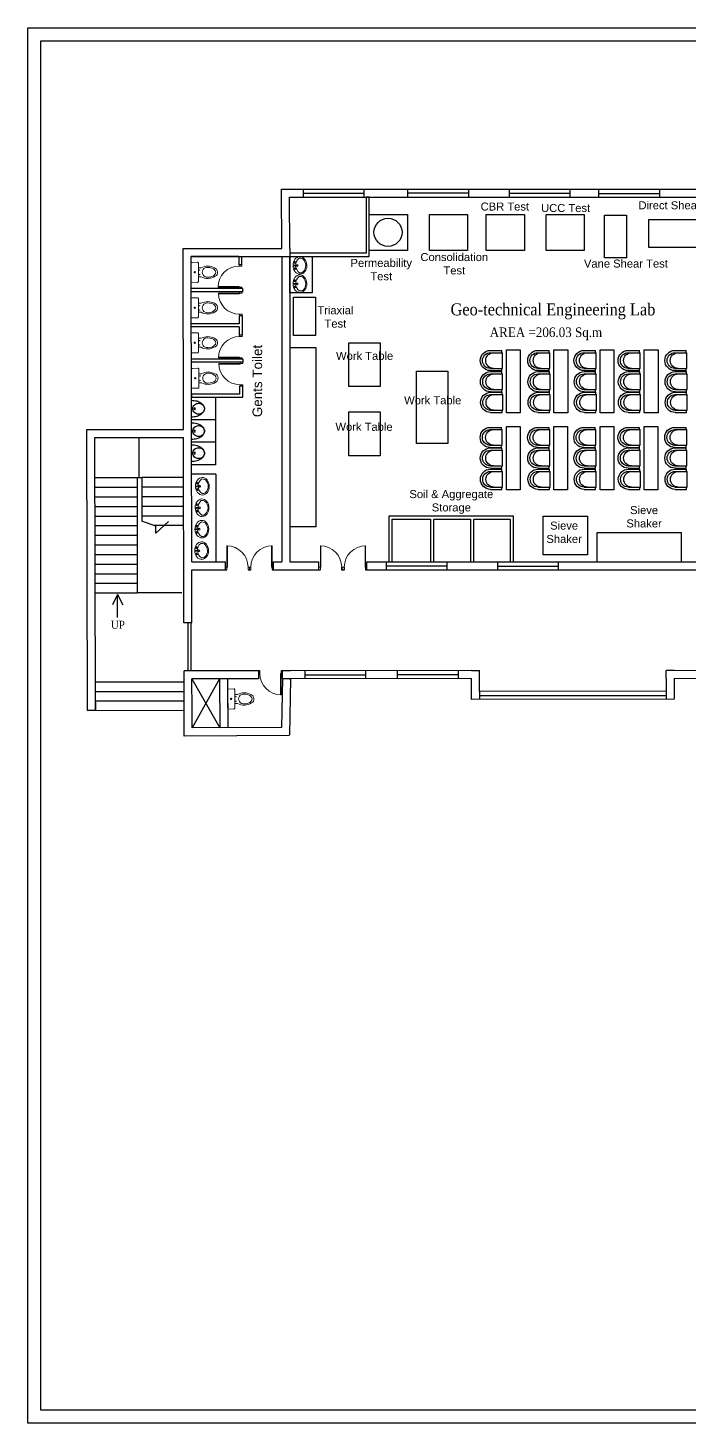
# Model space of a CAD drawing. Header units: metres. Extents: x 25 to 122, y -74 to 416.
# Drawn here: x 25.54 to 45.88, y 373.47 to 416.37 of the extents above; entities that cross this region are included whole.
import ezdxf

# ---------------------------------------------------------------- set-up
doc = ezdxf.new("R2010")
doc.units = ezdxf.units.M
doc.header["$MEASUREMENT"] = 0
doc.linetypes.add('HIDDEN', pattern=[0.375, 0.25, -0.125])
doc.layers.add('DOOR', color=10, linetype='Continuous', lineweight=15)
doc.layers.add('SANI', color=10, linetype='Continuous')
doc.styles.add('1MM', font='arial.ttf', dxfattribs={"height": 1000})
doc.styles.add('DUTCH', font='dutch.ttf')
doc.styles.add('ROMANT', font='arial.ttf', dxfattribs={"height": 2.5})

# ---------------------------------------------------------------- blocks, each defined once
blk = doc.blocks.new('WC1')
at = {"layer": 'DOOR'}
for p, q in [((-29.3, -7.5), (-29.8, -22.7)), ((24.3, -5), (-26.8, -5))]:
    blk.add_line(p, q, dxfattribs=at)
for points in [[(26.8, -7.5), (27.3, -22.7, -0.423393), (24.7, -25.4), (-27.3, -25.4, -0.423393), (-29.8, -22.7), (-29.3, -7.5, -0.405093), (-26.8, -5), (24.3, -5, -0.405093), (26.8, -7.5, -0.407682)], [(11.5, -25.4), (11.5, -33, -0.265683), (10, -73.3, -0.649464), (-14.1, -70.9, -0.243179), (-14, -33), (-14, -25.4), (11.5, -25.4)], [(12.6, -52, 1.119632), (-15.2, -52, 17.71796)]]:
    blk.add_lwpolyline(points, format="xyb", dxfattribs=at)
blk.add_lwpolyline([(-14, -25.4), (-14, -33)], dxfattribs=at)
for centre, radius in [((-7.6, -29.2), 0.636), ((-1.3, -15.2), 1.91), ((5.1, -29.2), 0.636)]:
    blk.add_circle(centre, radius, dxfattribs=at)
blk.add_arc((-26.8, -7.5), 2.54, 90, 178.2101, dxfattribs=at)
blk.add_ellipse((-1.3, -52), major_axis=(0, -22.4), ratio=0.622298, start_param=4.712389, end_param=7.853982, dxfattribs=at)
blk = doc.blocks.new('A$C764D24B9')
at = {"layer": 'DOOR'}
for points in [[(0.056, 0.111), (0.083, 0.111), (0.083, 1), (0.056, 1)], [(0, 0), (0.056, 0), (0.056, 0.111), (0, 0.111)], [(0.944, 0), (1, 0), (1, 0.111), (0.944, 0.111)]]:
    blk.add_lwpolyline(points, close=True, dxfattribs=at)
blk.add_arc((0.056, 0.111), 0.889, 0, 90, dxfattribs=at)
blk = doc.blocks.new('UR1P')
at = {"layer": 'SANI'}
for points in [[(-29.7, 0, 0.066402), (-27.3, -18, 0.078959), (-21, -32, 0.107161), (-10.6, -42.2, 0.141785), (0, -45.2, 0.141785), (10.6, -42.2, 0.107161), (21, -32, 0.078959), (27.3, -18, 0.066402), (29.7, 0)], [(0, -45.2, 0.104192), (7.3, -43.7, 0.100673), (13.6, -39.2, 0.096065), (17.8, -32.6, 0.093043), (19.3, -24.7, 0.093043), (17.8, -16.8, 0.096065), (13.6, -10.2, 0.100673), (7.3, -5.7, 0.104192), (0, -4.2, 0.104192), (-7.3, -5.7, 0.100673), (-13.6, -10.2, 0.096065), (-17.8, -16.8, 0.093043), (-19.3, -24.7, 0.093043), (-17.8, -32.6, 0.096065), (-13.6, -39.2, 0.100673), (-7.3, -43.7, 0.104192)]]:
    blk.add_lwpolyline(points, format="xyb", close=True, dxfattribs=at)
blk.add_circle((0, -10.8), 2.97, dxfattribs=at)
blk = doc.blocks.new('WB5')
at = {"layer": 'DOOR'}
for p, q in [((4.7, 11.3), (6.8, 10.5)), ((5.3, -11), (7.3, -10.1))]:
    blk.add_line(p, q, dxfattribs=at)
for points in [[(2.4, 0.1, 1), (5, 0.1, 1)], [(3.2, 7.9, 1), (5.9, 7.9, 1)], [(3.6, -7.7, -1), (6.3, -7.6, -1)]]:
    blk.add_lwpolyline(points, format="xyb", close=True, dxfattribs=at)
for centre, radius in [((3.7, 0.1), 1.32), ((11.8, 0.3), 2.73), ((11.8, 0.3), 2.19)]:
    blk.add_circle(centre, radius, dxfattribs=at)
for centre, radius, start, end in [((5.6, 13.6), 2.49, 151.6403, 249.4649), ((7.7, 12.8), 2.49, 249.4649, 334.3015), ((32.6, 0.8), 25.2, 127.6693, 236.45), ((18.2, 19.4), 1.66, 91.5976, 127.6693), ((6.3, -13.3), 2.49, 113.4041, 211.2287), ((8.3, -12.4), 2.49, 28.5675, 113.4041)]:
    blk.add_arc(centre, radius, start, end, dxfattribs=at)
blk.add_ellipse((19.5, 0.5), major_axis=(-0.6, 24.9), ratio=0.783308, dxfattribs=at)
blk.add_open_spline([(18.7, -20.2), (23.5, -20.6), (25, -20), (30.8, -16.4), (34.3, -10.8), (37.3, 2.3), (34.9, 9.5), (28.9, 18.7), (25, 21.3), (18.2, 21.1)], degree=3, knots=[3.262053, 3.262053, 3.262053, 3.262053, 3.577225, 3.577225, 4.479784, 4.479784, 5.382343, 5.382343, 6.141594, 6.141594, 6.141594, 6.141594], dxfattribs=at)
blk = doc.blocks.new('armchair032')
at = {"color": 0}
for p, q in [((-315, 375), (-315, 20)), ((-245, 20), (-315, 20)), ((-245, 375), (-245, 0)), ((245, 0), (-245, 0)), ((245, 375), (245, 0)), ((315, 20), (245, 20)), ((315, 375), (315, 20))]:
    blk.add_line(p, q, dxfattribs=at)
for centre, radius in [((0, 375), 315), ((0, 375), 245), ((0, 275), 245)]:
    blk.add_arc(centre, radius, 0, 180, dxfattribs=at)

msp = doc.modelspace()

# ---------------------------------------------------------------- linework, layer by layer
at = {"linetype": 'Continuous', "ltscale": 0.1}
for p, q in [((33.343, 411.41), (53.866, 411.41)), ((33.347, 409.591), (33.343, 411.41)), ((33.589, 411.41), (33.589, 411.41)), ((34.005, 411.407), (34.005, 411.16)), ((35.876, 411.407), (35.876, 411.16)), ((37.22, 411.417), (37.22, 411.171)), ((39.091, 411.417), (39.091, 411.171)), ((40.341, 411.409), (40.341, 411.163)), ((42.212, 411.409), (42.212, 411.163)), ((43.096, 411.405), (43.096, 411.159)), ((44.966, 411.405), (44.966, 411.159)), ((33.343, 411.164), (33.344, 411.164)), ((33.59, 411.164), (51.051, 411.164)), ((33.593, 409.591), (33.59, 411.164)), ((34.005, 411.284), (35.876, 411.284)), ((36.042, 411.164), (35.943, 411.164)), ((35.943, 411.164), (35.943, 409.443, 1.208)), ((36.042, 409.345, 1.278), (36.042, 411.164)), ((37.22, 411.294), (39.091, 411.294)), ((40.341, 411.286), (42.212, 411.286)), ((43.096, 411.282), (44.966, 411.282)), ((30.316, 409.584), (33.347, 409.591)), ((30.328, 404.022), (30.316, 409.584)), ((30.563, 409.339), (33.348, 409.345)), ((30.574, 404.023), (30.563, 409.339)), ((32.026, 409.339), (30.563, 409.339)), ((32.026, 409.339), (32.026, 409.088)), ((32.125, 409.088), (32.125, 409.339)), ((33.347, 409.345, 1.278), (33.347, 399.952, 50.028)), ((33.347, 409.345, 1.278), (33.593, 409.345, 1.278)), ((33.593, 409.591), (33.593, 399.952, 50.028)), ((35.943, 409.443, 1.278), (33.593, 409.443, 1.278)), ((33.593, 409.345, 1.278), (36.042, 409.345, 1.278)), ((32.125, 409.088), (32.026, 409.088)), ((32.138, 408.354), (30.563, 408.354)), ((32.138, 408.256), (30.563, 408.256)), ((32.138, 408.354), (32.138, 408.256)), ((32.039, 407.271), (30.563, 407.271)), ((32.039, 407.173), (30.563, 407.173)), ((32.039, 407.173), (30.563, 407.173)), ((32.138, 407.517), (32.039, 407.517)), ((32.039, 407.517), (32.039, 407.271)), ((32.039, 407.173), (32.039, 406.922)), ((32.138, 406.922), (32.138, 407.517)), ((32.138, 406.922), (32.039, 406.922)), ((33.593, 406.543), (34.395, 406.543)), ((34.395, 406.543), (34.395, 401.029)), ((32.151, 406.188), (30.575, 406.188)), ((32.151, 406.09), (30.575, 406.09)), ((32.151, 406.188), (32.151, 406.09)), ((32.052, 405.109), (30.575, 405.109)), ((30.575, 405.105), (30.575, 405.006)), ((30.575, 405.011), (32.151, 405.011)), ((31.314, 405.006), (30.575, 405.006)), ((31.314, 405.006), (31.314, 402.939)), ((32.151, 405.356), (32.052, 405.356)), ((32.052, 405.356), (32.052, 405.109)), ((32.151, 405.011), (32.151, 405.356)), ((31.314, 404.317), (30.575, 404.317)), ((27.348, 404.016), (30.328, 404.022)), ((27.367, 395.377), (27.348, 404.016)), ((27.595, 403.77), (30.328, 403.776)), ((27.613, 395.623), (27.595, 403.77)), ((30.328, 404.022), (30.328, 404.022)), ((30.338, 398.079, 70.65), (30.328, 403.776, 2.926)), ((30.581, 399.952, 48.385), (30.574, 404.022)), ((31.314, 403.628), (30.575, 403.628)), ((31.314, 402.939), (30.575, 402.939)), ((31.319, 402.65, 48.505), (30.581, 402.65, 48.385)), ((31.319, 402.65, 48.505), (31.319, 399.952, 48.385)), ((36.647, 401.36), (36.646, 399.952, 51.306)), ((40.474, 401.36), (36.647, 401.36)), ((36.647, 401.36), (36.647, 401.262)), ((36.744, 399.952, 51.306), (36.744, 401.262, 3.589)), ((36.744, 401.262), (37.926, 401.262)), ((36.744, 401.262), (37.926, 401.262)), ((37.926, 401.262), (37.925, 399.952, 51.306)), ((38.023, 401.262), (39.155, 401.262)), ((38.023, 399.952, 51.306), (38.023, 401.262)), ((38.023, 401.262), (39.155, 401.262)), ((39.155, 401.262), (39.154, 399.952, 51.306)), ((39.253, 401.262), (40.376, 401.262)), ((39.253, 399.952, 51.306), (39.253, 401.262)), ((40.474, 401.36), (40.376, 401.36)), ((40.376, 401.262), (40.376, 399.952)), ((40.474, 399.952), (40.474, 401.36)), ((34.395, 401.029), (33.599, 401.029)), ((30.581, 399.952, 51.306), (31.614, 399.952, 51.306)), ((30.581, 399.952, 48.385), (31.319, 399.952, 48.385)), ((31.614, 399.706), (31.614, 399.952, 51.306)), ((33.091, 399.952, 51.306), (33.347, 399.952, 51.306)), ((33.091, 399.706), (33.091, 399.952, 51.306)), ((33.593, 399.952, 51.306), (34.494, 399.952, 51.306)), ((34.494, 399.706, 51.306), (34.494, 399.952, 51.306)), ((35.971, 399.706, 51.306), (35.971, 399.952, 51.306)), ((35.971, 399.952, 51.306), (49.281, 399.952, 51.306)), ((36.561, 399.956), (36.561, 399.71)), ((36.561, 399.833), (38.432, 399.833)), ((36.646, 399.952, 51.306), (36.744, 399.952, 51.306)), ((37.925, 399.952, 51.306), (38.023, 399.952, 51.306)), ((38.432, 399.956), (38.432, 399.71)), ((39.154, 399.952, 51.306), (39.253, 399.952, 51.306)), ((39.984, 399.945), (39.984, 399.699)), ((39.984, 399.822), (41.855, 399.822)), ((41.855, 399.945), (41.855, 399.699)), ((30.581, 399.706, 51.306), (31.655, 399.706, 51.306)), ((30.587, 398.079, 78.201), (30.587, 399.706, 51.306)), ((32.311, 399.706, 51.306), (32.393, 399.706, 51.306)), ((33.05, 399.706, 51.306), (34.535, 399.706, 51.306)), ((35.191, 399.706, 51.306), (35.273, 399.706, 51.306)), ((35.191, 399.706, 51.306), (35.273, 399.706, 51.306)), ((35.93, 399.706, 51.306), (49.322, 399.706, 51.306)), ((28.298, 398.945), (28.141, 398.625)), ((28.298, 398.241), (28.298, 398.945)), ((28.298, 398.945), (28.456, 398.625)), ((30.587, 398.079, 102.612), (30.338, 398.079, 102.612)), ((30.462, 398.079, 102.612), (30.462, 396.602, 102.612)), ((30.561, 396.602, 102.612), (30.561, 398.079, 102.612)), ((30.341, 396.349, 91.217), (30.341, 396.602, 88.207)), ((30.587, 396.602, 102.612), (30.341, 396.602, 102.612)), ((32.673, 396.602, 102.612), (30.587, 396.602, 102.612)), ((32.632, 396.602, 102.612), (32.632, 396.354, 102.612)), ((33.616, 396.602, 102.612), (33.329, 396.602, 102.612)), ((33.37, 396.36, 102.612), (33.37, 396.602, 102.612)), ((39.186, 396.608, 102.612), (33.616, 396.602, 102.612)), ((34.055, 396.603), (34.055, 396.357)), ((34.055, 396.48), (35.926, 396.48)), ((35.926, 396.603), (35.926, 396.357)), ((36.9, 396.606), (36.9, 396.36)), ((36.9, 396.483), (38.771, 396.483)), ((38.771, 396.606), (38.771, 396.36)), ((39.186, 396.608, 102.612), (39.432, 396.608, 102.612)), ((39.432, 396.362, 102.612), (39.432, 396.608, 102.612)), ((45.425, 396.614, 102.612), (45.176, 396.614, 102.612)), ((45.176, 396.368, 102.612), (45.176, 396.614, 102.612)), ((51.013, 396.554, 102.612), (45.425, 396.614, 102.612)), ((27.614, 395.968, 102.317), (27.614, 396.264, 102.317)), ((27.614, 396.264, 102.317), (30.341, 396.264, 102.317)), ((27.614, 395.673, 102.317), (27.614, 395.968, 102.317)), ((27.614, 395.968, 102.317), (30.342, 395.968, 102.317)), ((30.343, 395.391, 102.612), (30.341, 396.349, 91.217)), ((32.632, 396.354, 86.451), (30.587, 396.35, 52.892)), ((30.589, 395.392, 102.612), (30.587, 396.35, 52.892)), ((30.587, 396.35, 52.892), (31.441, 394.847, 102.612)), ((31.434, 396.352), (30.591, 394.843, 102.612)), ((31.434, 396.352), (31.441, 394.847, 102.612)), ((31.68, 396.352), (31.688, 394.849, 102.612)), ((33.37, 396.36, 102.612), (33.344, 394.857, 102.612)), ((33.616, 396.356, 102.612), (33.37, 396.356, 98.571)), ((33.616, 396.356, 102.612), (33.587, 394.633, 102.612)), ((33.61, 396.333, 102.612), (33.616, 396.356, 102.612)), ((39.186, 396.362, 102.612), (33.616, 396.356, 102.612)), ((39.186, 395.722, 102.612), (39.186, 396.362, 102.612)), ((39.432, 395.968, 102.612), (39.432, 396.362, 102.612)), ((45.177, 395.974, 102.612), (39.432, 395.968, 102.612)), ((39.432, 395.968, 102.612), (39.433, 395.722, 102.612)), ((45.176, 396.368, 102.612), (45.177, 395.974, 102.612)), ((45.177, 395.974, 102.612), (45.177, 395.728, 102.612)), ((51.011, 396.308, 102.612), (45.423, 396.368, 102.612)), ((45.423, 396.368, 102.612), (45.423, 395.728, 102.612)), ((27.613, 395.623, 102.612), (27.614, 395.377, 102.612)), ((27.614, 395.378, 102.317), (27.614, 395.673, 102.317)), ((27.614, 395.673, 102.317), (30.342, 395.673, 102.317)), ((45.423, 395.728, 102.612), (39.186, 395.722, 102.612)), ((39.432, 395.845, 102.612), (45.177, 395.845, 102.612)), ((27.367, 395.377), (30.343, 395.391, 102.612)), ((27.614, 395.377, 102.612), (27.367, 395.377, 102.612)), ((27.614, 395.377, 102.612), (27.614, 395.378, 102.317)), ((30.347, 394.596, 102.612), (30.343, 395.391, 102.612)), ((30.591, 394.843, 102.612), (30.589, 395.392, 102.612)), ((33.344, 394.857, 102.612), (30.591, 394.843, 102.612)), ((33.591, 394.612, 102.612), (30.347, 394.596, 102.612))]:
    msp.add_line(p, q, dxfattribs=at)
at = {"linetype": 'HIDDEN', "ltscale": 950}
for p, q in [((28.962, 402.542), (28.962, 403.773)), ((29.47, 401.051), (29.043, 401.2)), ((29.863, 401.189), (29.47, 400.833)), ((29.47, 400.833), (29.47, 401.065))]:
    msp.add_line(p, q, dxfattribs=at)
at = {"linetype": 'Continuous', "ltscale": 0.1}
for points in [[(25.538, 416.369), (118.206, 416.369), (118.206, 373.47), (25.538, 373.47)], [(25.932, 415.975), (117.812, 415.975), (117.812, 373.864), (25.932, 373.864)], [(36.041, 410.633), (37.216, 410.633), (37.216, 409.526), (36.041, 409.526)], [(37.889, 410.633), (39.064, 410.633), (39.064, 409.526), (37.889, 409.526)], [(39.642, 410.633), (40.816, 410.633), (40.816, 409.526), (39.642, 409.526)], [(41.479, 410.633), (42.654, 410.633), (42.654, 409.526), (41.479, 409.526)], [(43.273, 410.609), (43.952, 410.609), (43.952, 409.294), (43.273, 409.294)], [(46.581, 410.466), (44.632, 410.466), (44.632, 409.625), (46.581, 409.625)], [(33.712, 408.089), (34.384, 408.089), (34.384, 406.913), (33.712, 406.913)], [(35.41, 406.686), (36.379, 406.686), (36.379, 405.341), (35.41, 405.341)], [(40.262, 406.475), (40.686, 406.475), (40.686, 404.534), (40.262, 404.534)], [(41.723, 406.475), (42.147, 406.475), (42.147, 404.534), (41.723, 404.534)], [(43.145, 406.475), (43.569, 406.475), (43.569, 404.534), (43.145, 404.534)], [(44.503, 406.475), (44.927, 406.475), (44.927, 404.534), (44.503, 404.534)], [(37.49, 405.813), (38.459, 405.813), (38.459, 403.594), (37.49, 403.594)], [(35.41, 404.562), (36.379, 404.562), (36.379, 403.216), (35.41, 403.216)], [(40.258, 404.11), (40.682, 404.11), (40.682, 402.169), (40.258, 402.169)], [(41.719, 404.11), (42.143, 404.11), (42.143, 402.169), (41.719, 402.169)], [(43.14, 404.11), (43.565, 404.11), (43.565, 402.169), (43.14, 402.169)], [(44.499, 404.11), (44.923, 404.11), (44.923, 402.169), (44.499, 402.169)], [(41.386, 401.358), (42.758, 401.358), (42.758, 400.171), (41.386, 400.171)]]:
    msp.add_lwpolyline(points, close=True, dxfattribs=at)
for points, elevation in [([(33.593, 409.345), (34.281, 409.345), (34.281, 408.219), (33.593, 408.219)], 1.278), ([(43.039, 399.952), (45.645, 399.952), (45.645, 400.84), (43.039, 400.84)], 51.306)]:
    msp.add_lwpolyline(points, close=True, dxfattribs=dict(at, elevation=elevation))
at = {"linetype": 'HIDDEN', "ltscale": 950}
for points in [[(27.598, 402.542), (29.043, 402.542)], [(30.33, 402.542), (29.043, 402.542)], [(27.598, 402.247), (28.895, 402.247)], [(30.331, 402.247), (29.043, 402.247)], [(27.599, 401.951), (28.895, 401.951)], [(27.6, 401.656), (28.895, 401.656)], [(30.331, 401.951), (29.043, 401.951)], [(30.332, 401.656), (29.043, 401.656)], [(27.6, 401.361), (28.895, 401.361)], [(30.332, 401.361), (29.043, 401.361)], [(27.601, 401.065), (28.895, 401.065)], [(30.333, 401.065), (29.428, 401.065)]]:
    msp.add_lwpolyline(points, dxfattribs=at)
at = {"linetype": 'Continuous', "ltscale": 0.1}
for points in [[(28.895, 402.542), (28.895, 398.998)], [(29.043, 402.542), (29.043, 401.2)], [(27.601, 400.77), (28.895, 400.77)], [(27.602, 400.475), (28.895, 400.475)], [(27.603, 400.179), (28.895, 400.179)], [(27.603, 399.884), (28.895, 399.884)], [(27.604, 399.588), (28.895, 399.588)], [(27.605, 399.293), (28.895, 399.293)], [(27.605, 398.998), (28.895, 398.998)], [(30.274, 398.998), (28.895, 398.998)]]:
    msp.add_lwpolyline(points, dxfattribs=at)
msp.add_circle((36.618, 410.083), 0.433, dxfattribs=at)

# ---------------------------------------------------------------- block references
for name, p, xscale, yscale, zscale in [('WB5', (33.695, 409.061), 0.0108536660351445, 0.0108536660351445, 0.0108536660351445), ('WB5', (33.695, 408.499), 0.0108536660351445, 0.0108536660351445, 0.0108536660351445), ('WB5', (30.694, 402.27, 48.385), 0.0108536660351445, 0.0108536660351445, 0.0108536660351445), ('WB5', (30.686, 401.61, 48.385), 0.0108536660351445, 0.0108536660351445, 0.0108536660351445), ('WB5', (30.679, 400.951, 48.385), 0.0108536660351445, 0.0108536660351445, 0.0108536660351445), ('WB5', (30.672, 400.291, 48.385), 0.0108536660351445, 0.0108536660351445, 0.0108536660351445), ('A$C764D24B9', (31.614, 399.706), 0.7384369212746258, 0.7384369212746258, 0.7384369212746258), ('A$C764D24B9', (34.494, 399.706, 51.306), 0.7384369212746258, 0.7384369212746258, 0.7384369212746258)]:
    msp.add_blockref(name, p, dxfattribs=dict(at, xscale=xscale, yscale=yscale, zscale=zscale))
for name, p, xscale, yscale, zscale, rotation in [('WC1', (30.508, 408.841), -0.0108536660351445, 0.0108536660351445, 0.0108536660343142, 90), ('A$C764D24B9', (32.121, 408.354), 0.7339885060846639, 0.7339885060846639, 0.7339885060846639, 90), ('WC1', (30.508, 407.749), -0.0108536660351445, 0.0108536660351445, 0.0108536660343142, 90), ('A$C764D24B9', (32.134, 408.256), -0.7339885060846639, 0.7339885060846639, 0.7339885060850673, 90), ('WC1', (30.508, 406.674), -0.0108536660351445, 0.0108536660351445, 0.0108536660343142, 90), ('A$C764D24B9', (32.134, 406.188), 0.7339885060846639, 0.7339885060846639, 0.7339885060846639, 90), ('WC1', (30.521, 405.583), -0.0108536660351445, 0.0108536660351445, 0.0108536660343142, 90), ('A$C764D24B9', (32.147, 406.09), -0.7339885060846639, 0.7339885060846639, 0.7339885060850673, 90), ('UR1P', (30.576, 404.661), -0.0086829328317835, 0.0086829328271987, 0.0086829328266256, 90), ('UR1P', (30.576, 403.972), -0.0086829328317835, 0.0086829328271987, 0.0086829328266256, 90), ('UR1P', (30.576, 403.293), -0.0086829328317835, 0.0086829328271987, 0.0086829328266256, 90), ('A$C764D24B9', (33.37, 396.602, 102.612), 0.7384369212746258, 0.7384369212746258, 0.7384369212746258, 180), ('WC1', (31.626, 395.722), -0.0108536660351445, 0.0108536660351445, 0.0108536660343142, 90)]:
    msp.add_blockref(name, p, dxfattribs=dict(at, xscale=xscale, yscale=yscale, zscale=zscale, rotation=rotation))
at = {"xscale": -0.0009845825616842, "yscale": 0.0009845825616842, "zscale": 0.0009845825616842, "rotation": 90}
for p in [(40.135, 406.142), (41.596, 406.142), (43.018, 406.142), (44.376, 406.142), (45.813, 406.142), (40.141, 405.49), (41.602, 405.49), (43.024, 405.49), (44.382, 405.49), (45.819, 405.49), (40.145, 404.854), (41.606, 404.854), (43.028, 404.854), (44.386, 404.854), (45.823, 404.854), (40.131, 403.777), (41.592, 403.777), (43.014, 403.777), (44.372, 403.777), (45.809, 403.777), (40.135, 403.142), (41.596, 403.142), (43.018, 403.142), (44.376, 403.142), (45.813, 403.142), (40.141, 402.49), (41.602, 402.49), (43.024, 402.49), (44.382, 402.49), (45.819, 402.49)]:
    msp.add_blockref('armchair032', p, dxfattribs=at)
at = {"linetype": 'Continuous', "ltscale": 0.1, "extrusion": (0, 0, -1), "xscale": 0.7384369212746258, "yscale": 0.7384369212746258, "zscale": -0.7384369212739089}
for p in [(-33.091, 399.706), (-35.971, 399.706, -51.306)]:
    msp.add_blockref('A$C764D24B9', p, dxfattribs=at)

# ---------------------------------------------------------------- texts
at = {"style": 'DUTCH', "width": 0.9}
for s, height, p in [('Geo-technical Engineering Lab', 0.36922, (38.543, 407.53)), ('AREA =206.03 Sq.m', 0.29537, (39.746, 406.863)), ('UP', 0.2461, (28.093, 397.894))]:
    msp.add_text(s, height=height, dxfattribs=at).set_placement(p)
at = {"linetype": 'Continuous', "ltscale": 0.1, "char_height": 0.24615, "attachment_point": 1, "style": 'ROMANT'}
for s, width, heights, insert in [('\\pxqc;CBR Test ', 1.65982, [-0.255], (39.382, 410.999)), ('\\pxqc;Direct Shear Test ', 2.81087, [-0.255], (44.256, 411.038)), ('\\pxqc;UCC Test', 1.65982, [-0.255], (41.252, 410.955)), ('\\pxqc;Permeability\\PTest', 1.65982, [-0.66], (35.58, 409.266)), ('\\pxqc;Consolidation Test', 1.65982, [-0.665], (37.827, 409.446)), ('\\pxqc;Vane Shear Test ', 2.494, [-0.665], (42.69, 409.246)), ('\\pxqc;Triaxial Test ', 1.65982, [-0.66], (34.168, 407.81)), ('\\pxqc;Work Table ', 1.65982, [-0.66], (35.068, 406.408)), ('\\pxqc;Work Table ', 1.65982, [-0.66], (37.164, 405.043)), ('\\pxqc;Work Table ', 1.65982, [-0.66], (35.05, 404.226)), ('\\pxqc;Soil & Aggregate Storage  ', 2.82821, [-0.737], (37.152, 402.158)), ('\\pxqc;Sieve Shaker ', 1.65982, [-0.669], (43.666, 401.666)), ('\\pxqc;Sieve Shaker ', 1.65982, [-0.669], (41.206, 401.189))]:
    msp.add_mtext_dynamic_manual_height_columns(s, width=width, gutter_width=12.307, heights=heights, dxfattribs=dict(at, insert=insert))
at = {"insert": (32.449, 404.4, 0.082), "char_height": 0.29537, "attachment_point": 1, "rotation": 90, "style": '1MM'}
msp.add_mtext_dynamic_manual_height_columns('Gents Toilet', width=406.1697, gutter_width=9.846, heights=[-0.305], dxfattribs=at)

doc.saveas('drawing.dxf')
